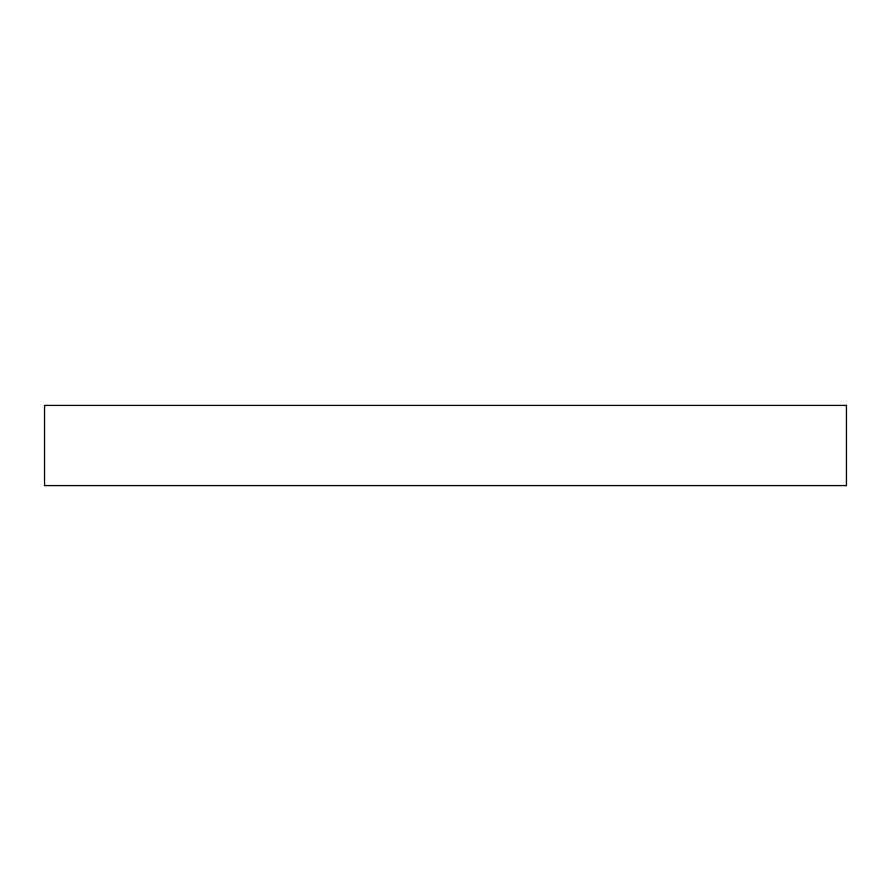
<?xml version="1.0" encoding="UTF-8"?>
<svg xmlns="http://www.w3.org/2000/svg" width="891" height="891" viewBox="0 0 891 891"><rect width="100%" height="100%" fill="white"/><g stroke="black" fill="none" stroke-linecap="round" stroke-linejoin="round"><path stroke-width="1.34" d="M846.45 405.405L44.55 405.405L44.55 485.595L846.45 485.595L846.45 405.405"/></g></svg>
